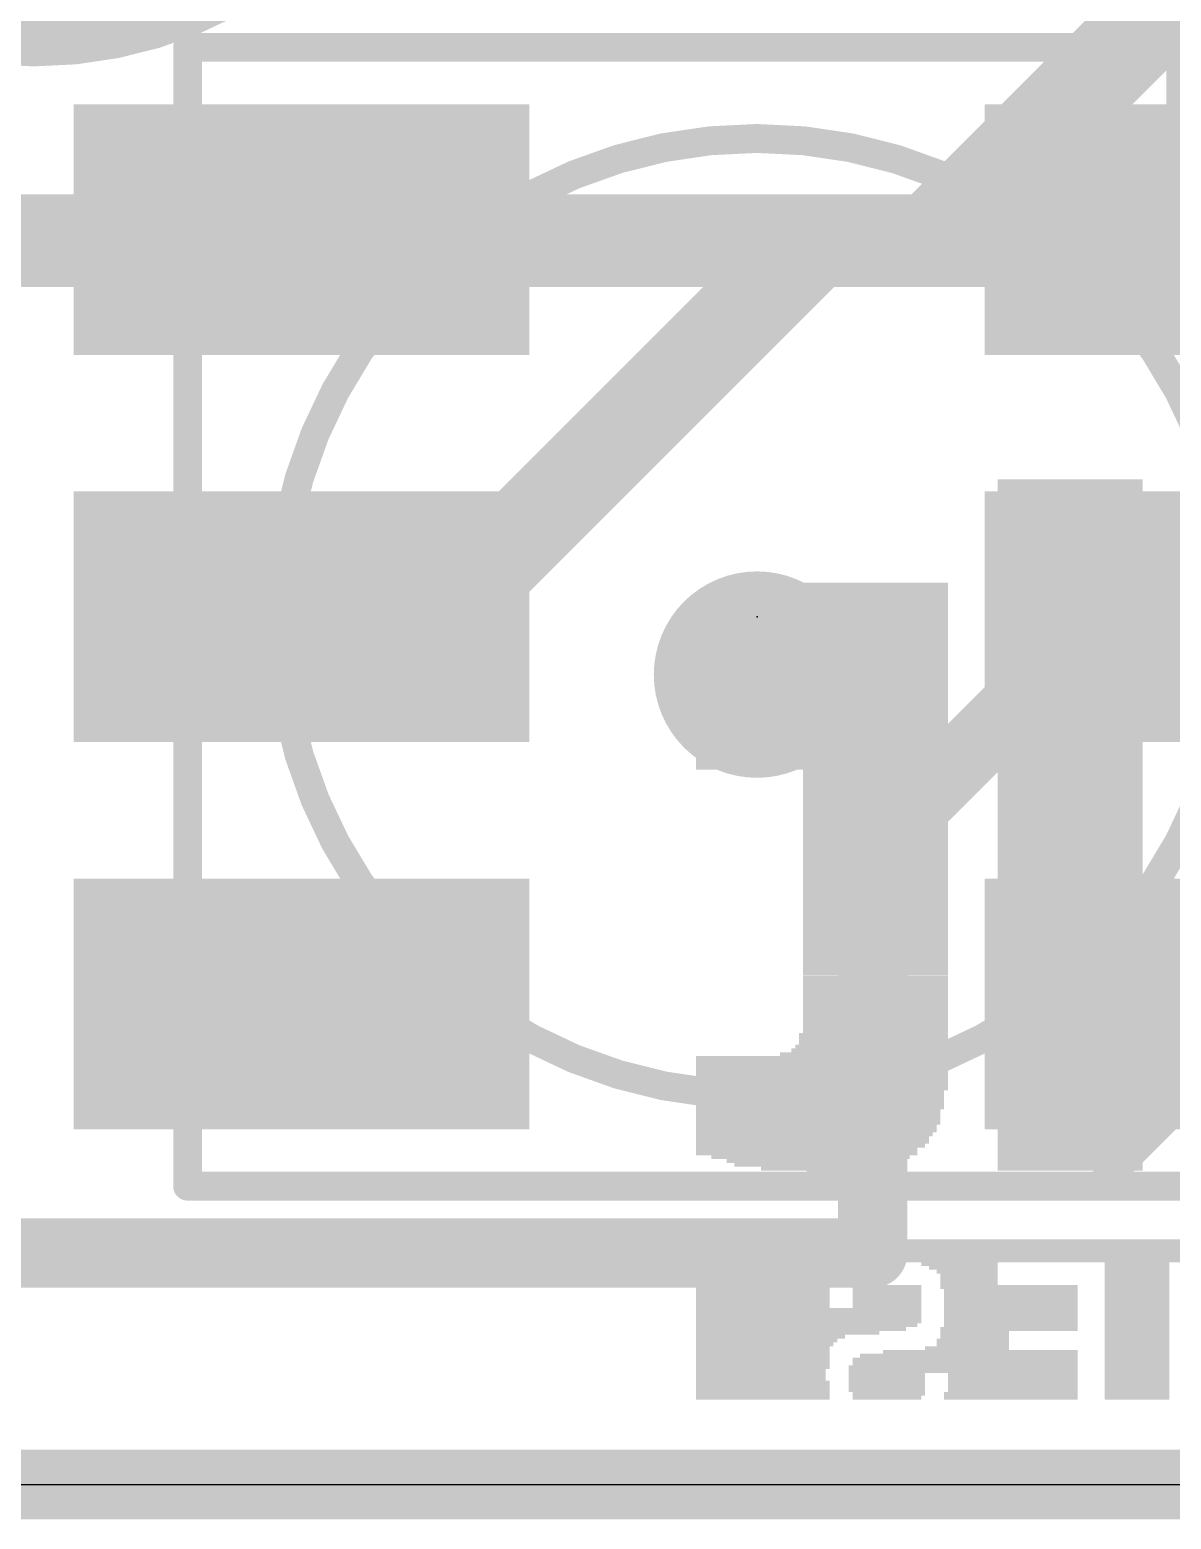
# Model space of a CAD drawing. Extents: x -0.3 to 51.1, y -0.2 to 10.4.
# Drawn here: x 12.68 to 17.69, y -0.15 to 6.39 of the extents above; entities that cross this region are included whole.
import ezdxf

# ---------------------------------------------------------------- set-up
doc = ezdxf.new("R2010")
doc.units = 0
for name, color, linetype in [('1', 12, 'CONTINUOUS'), ('16', 132, 'CONTINUOUS'), ('18', 110, 'CONTINUOUS'), ('20', 53, 'CONTINUOUS'), ('21', 40, 'CONTINUOUS'), ('22', 6, 'CONTINUOUS'), ('23', 53, 'CONTINUOUS')]:
    doc.layers.add(name, color=color, linetype=linetype)

# ---------------------------------------------------------------- blocks, each defined once
blk = doc.blocks.new('RECT')
blk.add_solid([(-0.5, -0.5), (0.5, -0.5), (-0.5, 0.5), (0.5, 0.5)])
blk = doc.blocks.new('ROUNDV')
at = {"const_width": 0.5}
blk.add_lwpolyline([(0, -0.25, 1), (0, 0.25, 1), (0, -0.25)], format="xyb", dxfattribs=at)

msp = doc.modelspace()

# ---------------------------------------------------------------- linework, layer by layer
at = {"layer": '1'}
for points, const_width in [([(17.875, 5.51), (17.875, 6.858)], 0.4064), ([(17.826, 5.461), (17.875, 5.51)], 0.4064), ([(14.478, 3.81), (16.129, 5.461)], 0.4064), ([(16.129, 5.461), (17.826, 5.461)], 0.4064), ([(13.875, 3.81), (14.478, 3.81)], 0.4064), ([(16.383, 2.794), (17.399, 3.81)], 0.3048), ([(17.399, 3.81), (17.875, 3.81)], 0.3048), ([(16.383, 1.016), (16.383, 2.794)], 0.3048), ([(11.525, 1.016), (16.383, 1.016)], 0.3048), ([(0, 0), (50.927, 0)], 0.3048)]:
    msp.add_lwpolyline(points, dxfattribs=dict(at, const_width=const_width))
for points, const_width in [([(16.129, 5.5626, 1), (16.129, 5.3594)], 0.2032), ([(16.2008, 5.3892, 1), (16.0572, 5.5328)], 0.2032), ([(17.7542, 5.5328, 1), (17.8978, 5.3892)], 0.2032), ([(17.7734, 5.51, 1), (17.9766, 5.51)], 0.2032), ([(13.875, 3.9116, 1), (13.875, 3.7084)], 0.2032), ([(14.478, 3.7084, 1), (14.478, 3.9116)], 0.2032), ([(14.4062, 3.8818, 1), (14.5498, 3.7382)], 0.2032), ([(17.399, 3.8862, 1), (17.399, 3.7338)], 0.1524), ([(17.4529, 3.7561, 1), (17.3451, 3.8639)], 0.1524), ([(16.4592, 2.794, 1), (16.3068, 2.794)], 0.1524), ([(16.3291, 2.8479, 1), (16.4369, 2.7401)], 0.1524), ([(16.383, 0.9398, 1), (16.383, 1.0922)], 0.1524), ([(16.3068, 1.016, 1), (16.4592, 1.016)], 0.1524)]:
    msp.add_lwpolyline(points, format="xyb", dxfattribs=dict(at, const_width=const_width))
at = {"layer": '16'}
for points, const_width in [([(17.78, 6.604), (16.637, 5.461)], 0.4064), ([(16.637, 5.461), (10.795, 5.461)], 0.4064), ([(-0.127, 0), (50.927, 0)], 0.254)]:
    msp.add_lwpolyline(points, dxfattribs=dict(at, const_width=const_width))
at = {"layer": '16', "const_width": 0.2032}
for points in [[(16.5652, 5.5328, 1), (16.7088, 5.3892)], [(16.637, 5.3594, 1), (16.637, 5.5626)]]:
    msp.add_lwpolyline(points, format="xyb", dxfattribs=at)
at = {"layer": '20'}
msp.add_line((0, 0), (50.8, 0), dxfattribs=at)
at = {"layer": '21'}
for points, const_width in [([(12.7, 6.328, 1), (12.7, 9.928, 1), (12.7, 6.328)], 0.2032), ([(13.4068, 6.31, 1), (13.3432, 6.31)], 0.0635), ([(13.375, 6.3418, 1), (13.375, 6.2783)], 0.0635), ([(15.875, 1.71, 1), (15.875, 5.91, 1), (15.875, 1.71)], 0.127), ([(13.375, 1.3417, 1), (13.375, 1.2783)], 0.0635), ([(17.375, 1.3417, 1), (17.375, 1.2783)], 0.0635), ([(17.375, 1.2783, 1), (17.375, 1.3417)], 0.0635), ([(13.3432, 1.31, 1), (13.4068, 1.31)], 0.0635), ([(17.3525, 1.3325, 1), (17.3975, 1.2875)], 0.0635)]:
    msp.add_lwpolyline(points, format="xyb", dxfattribs=dict(at, const_width=const_width))
at = {"layer": '21', "const_width": 0.127}
for points in [[(13.375, 6.31), (18.375, 6.31)], [(13.375, 1.31), (13.375, 6.31)], [(17.375, 1.31), (18.375, 2.31)], [(17.375, 1.31), (13.375, 1.31)], [(18.375, 1.31), (17.375, 1.31)]]:
    msp.add_lwpolyline(points, dxfattribs=at)
at = {"layer": '23'}
msp.add_point((15.875, 3.81), dxfattribs=at)

# ---------------------------------------------------------------- block references
at = {"layer": '1', "xscale": 2, "yscale": 1.1}
for p in [(13.875, 5.51), (17.875, 5.51), (13.875, 3.81), (17.875, 3.81), (13.875, 2.11), (17.875, 2.11)]:
    msp.add_blockref('RECT', p, dxfattribs=at)
at = {"layer": '18', "xscale": 0.9064, "yscale": 0.9064}
msp.add_blockref('ROUNDV', (15.875, 3.556), dxfattribs=at)
msp.add_blockref('ROUNDV', (15.875, 3.556), dxfattribs=at)
at = {"layer": '22', "rotation": 180}
for p, xscale, yscale in [((17.2499, 4.4043), 0.637, 0.0167), ((17.2499, 4.3876), 0.637, 0.0168), ((17.2499, 4.3708), 0.637, 0.0167), ((17.2499, 4.3541), 0.637, 0.0168), ((17.2499, 4.3373), 0.637, 0.0168), ((17.2499, 4.3205), 0.637, 0.0167), ((17.2499, 4.3038), 0.637, 0.0168), ((17.2499, 4.287), 0.637, 0.0168), ((17.2499, 4.2702), 0.637, 0.0167), ((17.2499, 4.2535), 0.637, 0.0168), ((17.2499, 4.2367), 0.637, 0.0168), ((17.2499, 4.2199), 0.637, 0.0167), ((17.2499, 4.2032), 0.637, 0.0168), ((17.2499, 4.1864), 0.637, 0.0168), ((17.2499, 4.1696), 0.637, 0.0167), ((17.2499, 4.1529), 0.637, 0.0168), ((17.2499, 4.1361), 0.637, 0.0167), ((17.2499, 4.1194), 0.637, 0.0168), ((17.2499, 4.1026), 0.637, 0.0168), ((17.2499, 4.0858), 0.637, 0.0167), ((17.2499, 4.0691), 0.637, 0.0168), ((17.2499, 4.0523), 0.637, 0.0168), ((17.2499, 4.0356), 0.637, 0.0167), ((17.2499, 4.0188), 0.637, 0.0168), ((17.2499, 4.002), 0.637, 0.0168), ((17.2499, 3.9853), 0.637, 0.0167), ((16.395, 3.9518), 0.6371, 0.0167), ((16.395, 3.935), 0.6371, 0.0168), ((16.395, 3.9182), 0.6371, 0.0168), ((17.2499, 3.9685), 0.637, 0.0168), ((17.2499, 3.9518), 0.637, 0.0167), ((16.395, 3.9015), 0.6371, 0.0167), ((16.395, 3.8847), 0.6371, 0.0168), ((16.395, 3.8679), 0.6371, 0.0168), ((16.395, 3.8512), 0.6371, 0.0167), ((16.395, 3.8344), 0.6371, 0.0168), ((16.395, 3.8176), 0.6371, 0.0168), ((16.395, 3.8009), 0.6371, 0.0167), ((16.395, 3.7841), 0.6371, 0.0168), ((16.395, 3.7673), 0.6371, 0.0168), ((16.395, 3.7506), 0.6371, 0.0167), ((16.395, 3.7338), 0.6371, 0.0168), ((16.395, 3.717), 0.6371, 0.0167), ((16.395, 3.7003), 0.6371, 0.0168), ((16.395, 3.6835), 0.6371, 0.0168), ((16.395, 3.6667), 0.6371, 0.0167), ((16.1603, 3.6332), 1.1065, 0.0168), ((16.1603, 3.6165), 1.1065, 0.0167), ((16.1603, 3.5997), 1.1065, 0.0168), ((16.395, 3.65), 0.6371, 0.0168), ((17.2499, 3.6332), 0.637, 0.0168), ((17.2499, 3.6165), 0.637, 0.0167), ((17.2499, 3.5997), 0.637, 0.0168), ((16.1603, 3.5829), 1.1065, 0.0168), ((16.1603, 3.5662), 1.1065, 0.0167), ((16.1603, 3.5494), 1.1065, 0.0168), ((16.1603, 3.5327), 1.1065, 0.0167), ((17.2499, 3.5829), 0.637, 0.0168), ((17.2499, 3.5662), 0.637, 0.0167), ((17.2499, 3.5494), 0.637, 0.0168), ((17.2499, 3.5327), 0.637, 0.0167), ((16.1603, 3.5159), 1.1065, 0.0168), ((16.1603, 3.4991), 1.1065, 0.0168), ((16.1603, 3.4824), 1.1065, 0.0167), ((16.1603, 3.4656), 1.1065, 0.0168), ((17.2499, 3.5159), 0.637, 0.0168), ((17.2499, 3.4991), 0.637, 0.0168), ((17.2499, 3.4824), 0.637, 0.0167), ((17.2499, 3.4656), 0.637, 0.0168), ((16.1603, 3.4488), 1.1065, 0.0168), ((16.1603, 3.4321), 1.1065, 0.0167), ((16.1603, 3.4153), 1.1065, 0.0168), ((16.1603, 3.3985), 1.1065, 0.0168), ((17.2499, 3.4488), 0.637, 0.0168), ((17.2499, 3.4321), 0.637, 0.0167), ((17.2499, 3.4153), 0.637, 0.0168), ((17.2499, 3.3985), 0.637, 0.0168), ((16.1603, 3.3818), 1.1065, 0.0167), ((16.1603, 3.365), 1.1065, 0.0168), ((16.1603, 3.3482), 1.1065, 0.0168), ((16.1603, 3.3315), 1.1065, 0.0167), ((17.2499, 3.3818), 0.637, 0.0167), ((17.2499, 3.365), 0.637, 0.0168), ((17.2499, 3.3482), 0.637, 0.0168), ((17.2499, 3.3315), 0.637, 0.0167), ((16.1603, 3.3147), 1.1065, 0.0168), ((16.1603, 3.298), 1.1065, 0.0167), ((16.1603, 3.2812), 1.1065, 0.0168), ((16.1603, 3.2644), 1.1065, 0.0168), ((17.2499, 3.3147), 0.637, 0.0168), ((17.2499, 3.298), 0.637, 0.0167), ((17.2499, 3.2812), 0.637, 0.0168), ((17.2499, 3.2644), 0.637, 0.0168), ((16.1603, 3.2477), 1.1065, 0.0167), ((16.1603, 3.2309), 1.1065, 0.0168), ((16.1603, 3.2141), 1.1065, 0.0168), ((16.1603, 3.1974), 1.1065, 0.0167), ((17.2499, 3.2477), 0.637, 0.0167), ((17.2499, 3.2309), 0.637, 0.0168), ((17.2499, 3.2141), 0.637, 0.0168), ((17.2499, 3.1974), 0.637, 0.0167), ((16.1603, 3.1806), 1.1065, 0.0168), ((16.1603, 3.1638), 1.1065, 0.0168), ((16.1603, 3.1471), 1.1065, 0.0167), ((17.2499, 3.1806), 0.637, 0.0168), ((17.2499, 3.1638), 0.637, 0.0168), ((17.2499, 3.1471), 0.637, 0.0167), ((16.395, 3.1303), 0.6371, 0.0168), ((16.395, 3.1136), 0.6371, 0.0167), ((16.395, 3.0968), 0.6371, 0.0168), ((16.395, 3.08), 0.6371, 0.0168), ((17.2499, 3.1303), 0.637, 0.0168), ((17.2499, 3.1136), 0.637, 0.0167), ((17.2499, 3.0968), 0.637, 0.0168), ((17.2499, 3.08), 0.637, 0.0168), ((16.395, 3.0633), 0.6371, 0.0167), ((16.395, 3.0465), 0.6371, 0.0168), ((16.395, 3.0297), 0.6371, 0.0168), ((16.395, 3.013), 0.6371, 0.0167), ((17.2499, 3.0633), 0.637, 0.0167), ((17.2499, 3.0465), 0.637, 0.0168), ((17.2499, 3.0297), 0.637, 0.0168), ((17.2499, 3.013), 0.637, 0.0167), ((16.395, 2.9962), 0.6371, 0.0168), ((16.395, 2.9794), 0.6371, 0.0168), ((16.395, 2.9627), 0.6371, 0.0167), ((16.395, 2.9459), 0.6371, 0.0168), ((17.2499, 2.9962), 0.637, 0.0168), ((17.2499, 2.9794), 0.637, 0.0168), ((17.2499, 2.9627), 0.637, 0.0167), ((17.2499, 2.9459), 0.637, 0.0168), ((16.395, 2.9291), 0.6371, 0.0168), ((16.395, 2.9123), 0.6371, 0.0167), ((16.395, 2.8956), 0.6371, 0.0168), ((16.395, 2.8789), 0.6371, 0.0167), ((17.2499, 2.9291), 0.637, 0.0168), ((17.2499, 2.9123), 0.637, 0.0167), ((17.2499, 2.8956), 0.637, 0.0168), ((17.2499, 2.8789), 0.637, 0.0167), ((16.395, 2.8621), 0.6371, 0.0168), ((16.395, 2.8453), 0.6371, 0.0168), ((16.395, 2.8286), 0.6371, 0.0167), ((16.395, 2.8118), 0.6371, 0.0168), ((17.2499, 2.8621), 0.637, 0.0168), ((17.2499, 2.8453), 0.637, 0.0168), ((17.2499, 2.8286), 0.637, 0.0167), ((17.2499, 2.8118), 0.637, 0.0168), ((16.395, 2.795), 0.6371, 0.0168), ((16.395, 2.7783), 0.6371, 0.0167), ((16.395, 2.7615), 0.6371, 0.0168), ((16.395, 2.7447), 0.6371, 0.0168), ((17.2499, 2.795), 0.637, 0.0168), ((17.2499, 2.7783), 0.637, 0.0167), ((17.2499, 2.7615), 0.637, 0.0168), ((17.2499, 2.7447), 0.637, 0.0168), ((16.395, 2.728), 0.6371, 0.0167), ((16.395, 2.7112), 0.6371, 0.0168), ((16.395, 2.6945), 0.6371, 0.0167), ((16.395, 2.6777), 0.6371, 0.0168), ((17.2499, 2.728), 0.637, 0.0167), ((17.2499, 2.7112), 0.637, 0.0168), ((17.2499, 2.6945), 0.637, 0.0167), ((17.2499, 2.6777), 0.637, 0.0168), ((16.395, 2.6609), 0.6371, 0.0168), ((16.395, 2.6442), 0.6371, 0.0167), ((16.395, 2.6274), 0.6371, 0.0168), ((16.395, 2.6106), 0.6371, 0.0168), ((17.2499, 2.6609), 0.637, 0.0168), ((17.2499, 2.6442), 0.637, 0.0167), ((17.2499, 2.6274), 0.637, 0.0168), ((17.2499, 2.6106), 0.637, 0.0168), ((16.395, 2.5939), 0.6371, 0.0167), ((16.395, 2.5771), 0.6371, 0.0168), ((16.395, 2.5603), 0.6371, 0.0168), ((16.395, 2.5436), 0.6371, 0.0167), ((17.2499, 2.5939), 0.637, 0.0167), ((17.2499, 2.5771), 0.637, 0.0168), ((17.2499, 2.5603), 0.637, 0.0168), ((17.2499, 2.5436), 0.637, 0.0167), ((16.395, 2.5268), 0.6371, 0.0168), ((16.395, 2.51), 0.6371, 0.0168), ((16.395, 2.4933), 0.6371, 0.0167), ((17.2499, 2.5268), 0.637, 0.0168), ((17.2499, 2.51), 0.637, 0.0168), ((17.2499, 2.4933), 0.637, 0.0167), ((16.395, 2.4765), 0.6371, 0.0168), ((16.395, 2.4598), 0.6371, 0.0167), ((16.395, 2.443), 0.6371, 0.0168), ((16.395, 2.4262), 0.6371, 0.0168), ((17.2499, 2.4765), 0.637, 0.0168), ((17.2499, 2.4598), 0.637, 0.0167), ((17.2499, 2.443), 0.637, 0.0168), ((17.2499, 2.4262), 0.637, 0.0168), ((16.395, 2.4095), 0.6371, 0.0167), ((16.395, 2.3927), 0.6371, 0.0168), ((16.395, 2.3759), 0.6371, 0.0168), ((16.395, 2.3592), 0.6371, 0.0167), ((17.2499, 2.4095), 0.637, 0.0167), ((17.2499, 2.3927), 0.637, 0.0168), ((17.2499, 2.3759), 0.637, 0.0168), ((17.2499, 2.3592), 0.637, 0.0167), ((16.395, 2.3424), 0.6371, 0.0168), ((16.395, 2.3256), 0.6371, 0.0168), ((16.395, 2.3089), 0.6371, 0.0167), ((16.395, 2.2921), 0.6371, 0.0168), ((17.2499, 2.3424), 0.637, 0.0168), ((17.2499, 2.3256), 0.637, 0.0168), ((17.2499, 2.3089), 0.637, 0.0167), ((17.2499, 2.2921), 0.637, 0.0168), ((16.395, 2.2753), 0.6371, 0.0167), ((16.395, 2.2586), 0.6371, 0.0168), ((16.395, 2.2418), 0.6371, 0.0168), ((16.395, 2.225), 0.6371, 0.0167), ((17.2499, 2.2753), 0.637, 0.0167), ((17.2499, 2.2586), 0.637, 0.0168), ((17.2499, 2.2418), 0.637, 0.0168), ((17.2499, 2.225), 0.637, 0.0167), ((16.395, 2.2083), 0.6371, 0.0168), ((16.395, 2.1915), 0.6371, 0.0168), ((16.395, 2.1747), 0.6371, 0.0167), ((16.395, 2.158), 0.6371, 0.0168), ((17.2499, 2.2083), 0.637, 0.0168), ((17.2499, 2.1915), 0.637, 0.0168), ((17.2499, 2.1747), 0.637, 0.0167), ((17.2499, 2.158), 0.637, 0.0168), ((16.395, 2.1412), 0.6371, 0.0168), ((16.395, 2.1244), 0.6371, 0.0167), ((16.395, 2.1077), 0.6371, 0.0168), ((16.395, 2.0909), 0.6371, 0.0168), ((17.2499, 2.1412), 0.637, 0.0168), ((17.2499, 2.1244), 0.637, 0.0167), ((17.2499, 2.1077), 0.637, 0.0168), ((17.2499, 2.0909), 0.637, 0.0168), ((16.395, 2.0741), 0.6371, 0.0167), ((16.395, 2.0574), 0.6371, 0.0168), ((16.395, 2.0407), 0.6371, 0.0167), ((16.395, 2.0239), 0.6371, 0.0168), ((17.2499, 2.0741), 0.637, 0.0167), ((17.2499, 2.0574), 0.637, 0.0168), ((17.2499, 2.0407), 0.637, 0.0167), ((17.2499, 2.0239), 0.637, 0.0168), ((16.3866, 1.9736), 0.6538, 0.0168), ((16.3866, 1.9568), 0.6538, 0.0168), ((16.395, 2.0071), 0.6371, 0.0168), ((16.395, 1.9904), 0.6371, 0.0167), ((17.2499, 2.0071), 0.637, 0.0168), ((17.2499, 1.9904), 0.637, 0.0167), ((17.2499, 1.9736), 0.637, 0.0168), ((17.2499, 1.9568), 0.637, 0.0168), ((16.3447, 1.8898), 0.7377, 0.0167), ((16.3698, 1.9065), 0.6874, 0.0168), ((16.3782, 1.9233), 0.6706, 0.0168), ((16.3866, 1.9401), 0.6538, 0.0167), ((17.2499, 1.9401), 0.637, 0.0167), ((17.2499, 1.9233), 0.637, 0.0168), ((17.2499, 1.9065), 0.637, 0.0168), ((17.2499, 1.8898), 0.637, 0.0167), ((16.1603, 1.873), 1.1065, 0.0168), ((16.1603, 1.8563), 1.1065, 0.0167), ((16.1603, 1.8395), 1.1065, 0.0168), ((16.1603, 1.8227), 1.1065, 0.0168), ((17.2499, 1.873), 0.637, 0.0168), ((17.2499, 1.8563), 0.637, 0.0167), ((17.2499, 1.8395), 0.637, 0.0168), ((17.2499, 1.8227), 0.637, 0.0168), ((16.1603, 1.806), 1.1065, 0.0167), ((16.1603, 1.7892), 1.1065, 0.0168), ((16.1603, 1.7724), 1.1065, 0.0168), ((17.2499, 1.806), 0.637, 0.0167), ((17.2499, 1.7892), 0.637, 0.0168), ((17.2499, 1.7724), 0.637, 0.0168), ((16.1603, 1.7557), 1.1065, 0.0167), ((16.1603, 1.7389), 1.1065, 0.0168), ((16.1518, 1.7221), 1.0897, 0.0168), ((16.1518, 1.7054), 1.0897, 0.0167), ((17.2499, 1.7557), 0.637, 0.0167), ((17.2499, 1.7389), 0.637, 0.0168), ((17.2499, 1.7221), 0.637, 0.0168), ((17.2499, 1.7054), 0.637, 0.0167), ((16.1518, 1.6886), 1.0897, 0.0168), ((16.1518, 1.6718), 1.0897, 0.0168), ((16.1518, 1.6551), 1.0897, 0.0167), ((16.1435, 1.6383), 1.0729, 0.0168), ((17.2499, 1.6886), 0.637, 0.0168), ((17.2499, 1.6718), 0.637, 0.0168), ((17.2499, 1.6551), 0.637, 0.0167), ((17.2499, 1.6383), 0.637, 0.0168), ((16.1435, 1.6216), 1.0729, 0.0167), ((16.1435, 1.6048), 1.0729, 0.0168), ((16.1435, 1.588), 1.0729, 0.0168), ((16.1351, 1.5713), 1.0562, 0.0167), ((17.2499, 1.6216), 0.637, 0.0167), ((17.2499, 1.6048), 0.637, 0.0168), ((17.2499, 1.588), 0.637, 0.0168), ((17.2499, 1.5713), 0.637, 0.0167), ((16.1351, 1.5545), 1.0562, 0.0168), ((16.1267, 1.5377), 1.0394, 0.0168), ((16.1183, 1.521), 1.0226, 0.0167), ((16.1183, 1.5042), 1.0226, 0.0168), ((17.2499, 1.5545), 0.637, 0.0168), ((17.2499, 1.5377), 0.637, 0.0168), ((17.2499, 1.521), 0.637, 0.0167), ((17.2499, 1.5042), 0.637, 0.0168), ((16.11, 1.4874), 1.0059, 0.0168), ((16.0932, 1.4707), 0.9723, 0.0167), ((16.0932, 1.4539), 0.9723, 0.0168), ((16.11, 1.4372), 0.8717, 0.0167), ((17.2499, 1.4874), 0.637, 0.0168), ((17.2499, 1.4707), 0.637, 0.0167), ((17.2499, 1.4539), 0.637, 0.0168), ((17.2499, 1.4372), 0.637, 0.0167), ((16.1267, 1.4204), 0.7712, 0.0168), ((16.1268, 1.4036), 0.7041, 0.0168), ((16.1603, 1.3869), 0.5365, 0.0167), ((16.1938, 1.3701), 0.2012, 0.0168), ((17.2499, 1.4204), 0.637, 0.0168), ((17.2499, 1.4036), 0.637, 0.0168), ((17.2499, 1.3869), 0.637, 0.0167), ((22.606, 1.0683), 13.998, 0.0168), ((22.606, 1.0515), 13.998, 0.0167), ((22.606, 1.0348), 13.998, 0.0168), ((22.606, 1.0181), 13.998, 0.0167), ((22.606, 1.0013), 13.998, 0.0168), ((22.606, 0.9845), 13.998, 0.0168), ((15.9507, 0.9677), 0.6874, 0.0167), ((15.9339, 0.951), 0.6538, 0.0168), ((15.9172, 0.9342), 0.6203, 0.0168), ((15.9172, 0.9175), 0.6203, 0.0167), ((16.7638, 0.9677), 0.3353, 0.0167), ((16.7805, 0.951), 0.3018, 0.0168), ((16.7973, 0.9342), 0.2682, 0.0168), ((16.8056, 0.9175), 0.2515, 0.0167), ((17.5433, 0.9677), 0.285, 0.0167), ((17.5433, 0.951), 0.285, 0.0168), ((17.5433, 0.9342), 0.285, 0.0168), ((17.5433, 0.9175), 0.285, 0.0167), ((15.9088, 0.9007), 0.6035, 0.0168), ((15.9088, 0.8839), 0.6035, 0.0168), ((15.9004, 0.8672), 0.5868, 0.0167), ((15.9004, 0.8504), 0.5868, 0.0168), ((16.4453, 0.8672), 0.3017, 0.0167), ((16.4453, 0.8504), 0.3017, 0.0168), ((16.8056, 0.9007), 0.2515, 0.0168), ((16.8056, 0.8839), 0.2515, 0.0168), ((16.9817, 0.8672), 0.6035, 0.0167), ((16.9901, 0.8504), 0.5867, 0.0168), ((17.5433, 0.9007), 0.285, 0.0168), ((17.5433, 0.8839), 0.285, 0.0168), ((17.5433, 0.8672), 0.285, 0.0167), ((17.5433, 0.8504), 0.285, 0.0168), ((15.9004, 0.8336), 0.5868, 0.0168), ((15.9004, 0.8169), 0.5868, 0.0167), ((15.9004, 0.8001), 0.5868, 0.0168), ((15.9004, 0.7833), 0.5868, 0.0167), ((16.4453, 0.8336), 0.3017, 0.0168), ((16.4453, 0.8169), 0.3017, 0.0167), ((16.4453, 0.8001), 0.3017, 0.0168), ((16.4453, 0.7833), 0.3017, 0.0167), ((16.9901, 0.8336), 0.5867, 0.0168), ((16.9901, 0.8169), 0.5867, 0.0167), ((16.9901, 0.8001), 0.5867, 0.0168), ((16.9901, 0.7833), 0.5867, 0.0167), ((17.5433, 0.8336), 0.285, 0.0168), ((17.5433, 0.8169), 0.285, 0.0167), ((17.5433, 0.8001), 0.285, 0.0168), ((17.5433, 0.7833), 0.285, 0.0167), ((16.1015, 0.7666), 0.9891, 0.0168), ((16.1015, 0.7498), 0.9891, 0.0168), ((16.1015, 0.7331), 0.9891, 0.0167), ((16.1015, 0.7163), 0.9891, 0.0168), ((16.9901, 0.7666), 0.5867, 0.0168), ((16.9901, 0.7498), 0.5867, 0.0168), ((16.9901, 0.7331), 0.5867, 0.0167), ((16.9901, 0.7163), 0.5867, 0.0168), ((17.5433, 0.7666), 0.285, 0.0168), ((17.5433, 0.7498), 0.285, 0.0168), ((17.5433, 0.7331), 0.285, 0.0167), ((17.5433, 0.7163), 0.285, 0.0168), ((16.0932, 0.6995), 0.9723, 0.0168), ((16.068, 0.6828), 0.922, 0.0167), ((16.0094, 0.666), 0.8047, 0.0168), ((15.9339, 0.6492), 0.6538, 0.0168), ((16.8308, 0.666), 0.3018, 0.0168), ((16.8308, 0.6492), 0.3018, 0.0168), ((16.9817, 0.6828), 0.6035, 0.0167), ((16.9901, 0.6995), 0.5867, 0.0168), ((17.5433, 0.6995), 0.285, 0.0168), ((17.5433, 0.6828), 0.285, 0.0167), ((17.5433, 0.666), 0.285, 0.0168), ((17.5433, 0.6492), 0.285, 0.0168), ((15.9172, 0.6325), 0.6203, 0.0167), ((15.9088, 0.6157), 0.6035, 0.0168), ((15.9004, 0.5989), 0.5868, 0.0167), ((15.9004, 0.5822), 0.5868, 0.0168), ((16.8559, 0.5822), 0.8549, 0.0168), ((16.7973, 0.5989), 0.3688, 0.0167), ((16.8224, 0.6325), 0.3185, 0.0167), ((16.8224, 0.6157), 0.3185, 0.0168), ((17.5433, 0.6325), 0.285, 0.0167), ((17.5433, 0.6157), 0.285, 0.0168), ((17.5433, 0.5989), 0.285, 0.0167), ((17.5433, 0.5822), 0.285, 0.0168), ((15.9004, 0.5654), 0.5868, 0.0168), ((15.9004, 0.5486), 0.5868, 0.0167), ((15.9004, 0.5319), 0.5868, 0.0168), ((15.9004, 0.5151), 0.5868, 0.0168), ((16.7805, 0.5151), 1.0058, 0.0168), ((16.7889, 0.5486), 0.989, 0.0167), ((16.7889, 0.5319), 0.989, 0.0168), ((16.8056, 0.5654), 0.9555, 0.0168), ((17.5433, 0.5654), 0.285, 0.0168), ((17.5433, 0.5486), 0.285, 0.0167), ((17.5433, 0.5319), 0.285, 0.0168), ((17.5433, 0.5151), 0.285, 0.0168), ((15.892, 0.4984), 0.57, 0.0167), ((15.892, 0.4816), 0.57, 0.0168), ((15.892, 0.4648), 0.57, 0.0168), ((16.7805, 0.4984), 1.0058, 0.0167), ((16.4453, 0.4816), 0.3353, 0.0168), ((16.4453, 0.4648), 0.3353, 0.0168), ((16.9985, 0.4816), 0.5699, 0.0168), ((16.9985, 0.4648), 0.5699, 0.0168), ((17.5433, 0.4984), 0.285, 0.0167), ((17.5433, 0.4816), 0.285, 0.0168), ((17.5433, 0.4648), 0.285, 0.0168), ((15.9004, 0.4481), 0.5868, 0.0167), ((15.9004, 0.4313), 0.5868, 0.0168), ((15.9004, 0.4145), 0.5868, 0.0168), ((15.9004, 0.3977), 0.5868, 0.0167), ((16.4453, 0.4481), 0.3353, 0.0167), ((16.4453, 0.4313), 0.3353, 0.0168), ((16.4453, 0.4145), 0.3353, 0.0168), ((16.4536, 0.3977), 0.3185, 0.0167), ((16.9901, 0.3977), 0.5867, 0.0167), ((16.9985, 0.4481), 0.5699, 0.0167), ((16.9985, 0.4313), 0.5699, 0.0168), ((16.9985, 0.4145), 0.5699, 0.0168), ((17.5433, 0.4481), 0.285, 0.0167), ((17.5433, 0.4313), 0.285, 0.0168), ((17.5433, 0.4145), 0.285, 0.0168), ((17.5433, 0.3977), 0.285, 0.0167), ((15.9004, 0.381), 0.5868, 0.0168), ((16.4453, 0.381), 0.3017, 0.0168), ((16.9901, 0.381), 0.5867, 0.0168), ((17.5433, 0.381), 0.285, 0.0168)]:
    msp.add_blockref('RECT', p, dxfattribs=dict(at, xscale=xscale, yscale=yscale))

doc.saveas('drawing.dxf')
